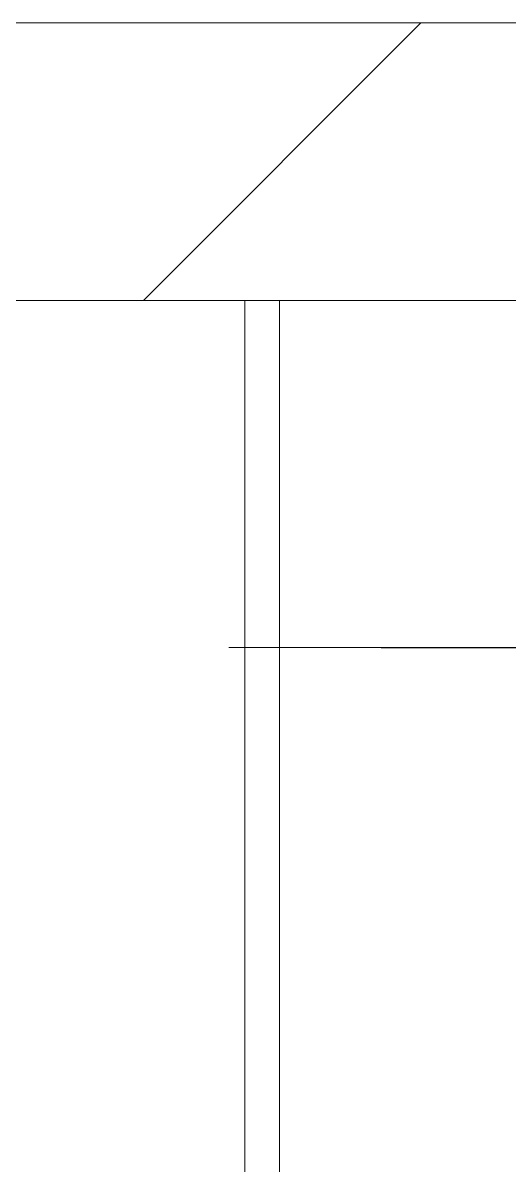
# Model space of a CAD drawing. Header units: millimetres. Extents: x -4000 to 187956, y -58990 to 162485.
# Drawn here: x 2727 to 3078, y 140077 to 140900 of the extents above; entities that cross this region are included whole.
import ezdxf

# ---------------------------------------------------------------- set-up
doc = ezdxf.new("R2010")
doc.units = ezdxf.units.MM
doc.linetypes.add('Grid Line', pattern=[2222.5, 1270, -317.5, 317.5, -317.5])
doc.linetypes.add('Grid Line 12_5mm', pattern=[2150, 1250, -300, 300, -300])
for name, color, linetype, lineweight in [('A-WALL', 113, 'Continuous', 13), ('A-WALL-PATT', 111, 'Continuous', 13), ('S-GRID', 1, 'Continuous', 30)]:
    doc.layers.add(name, color=color, linetype=linetype, lineweight=lineweight)

# ---------------------------------------------------------------- blocks, each defined once
blk = doc.blocks.new('CMF2_NHAXUONG_A_rvt-1-FFS - TANG 1')
at = {"layer": 'A-WALL-PATT', "lineweight": 9}
h = blk.add_hatch(dxfattribs=at)
h.set_pattern_fill('FP_12', color=250, style=0, pattern_type=2)
h.set_pattern_definition([(45, (0, 0), (-212.13203, 212.13203), [])])
h.paths.add_polyline_path([(43549.79, 140700), (43549.79, 140900), (300, 140900), (300, 140700), (43349.79, 140700)])
at = {"layer": 'A-WALL', "color": 50, "lineweight": 15}
for p, q in [((14350, 140900), (300, 140900)), ((499.79, 140700), (33000, 140700)), ((2887.29, 139525.1), (2887.29, 140700)), ((2912.29, 140700), (2912.29, 139525.1))]:
    blk.add_line(p, q, dxfattribs=at)
at = {"layer": 'A-WALL', "color": 35, "lineweight": 15}
for p, q in [((499.79, 140700), (2887.29, 140700)), ((2887.29, 140700), (2887.29, 139525.1)), ((2912.29, 140700), (2887.29, 140700)), ((2912.29, 140700), (3918.96, 140700)), ((2912.29, 139525.1), (2912.29, 140700))]:
    blk.add_line(p, q, dxfattribs=at)
at = {"layer": 'A-WALL', "color": 53, "lineweight": 15}
blk.add_line((2887.29, 140700), (2912.29, 140700), dxfattribs=at)
blk.add_line((2887.29, 140700), (2912.29, 140700), dxfattribs=at)
at = {"layer": 'S-GRID', "linetype": 'Grid Line 12_5mm', "lineweight": 9}
blk.add_line((-824.25, 140450), (183641.09, 140450), dxfattribs=at)

msp = doc.modelspace()

# ---------------------------------------------------------------- block references
at = {"lineweight": 5}
msp.add_blockref('CMF2_NHAXUONG_A_rvt-1-FFS - TANG 1', (0, 0), dxfattribs=at)

# ---------------------------------------------------------------- next in the draw order: linework, layer by layer
at = {"layer": 'S-GRID', "linetype": 'Grid Line'}
msp.add_line((-824.25, 140450), (183641.09, 140450), dxfattribs=at)

doc.saveas('drawing.dxf')
